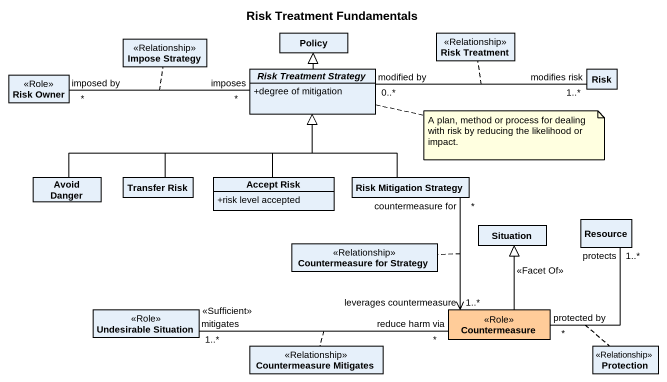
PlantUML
@startuml
title Risk Treatment Fundamentals
hide circle
hide empty members
skinparam classAttributeIconSize 0
class "Impose Strategy" as Impose_Strategy <<Relationship>>
class Policy
class "Risk Treatment" as Risk_Treatment <<Relationship>>
class "Risk Owner" as Risk_Owner <<Role>>
abstract class "Risk Treatment Strategy" as Risk_Treatment_Strategy {
  +degree of mitigation
}
class Risk
class "Avoid Danger" as Avoid_Danger
class "Transfer Risk" as Transfer_Risk
class "Accept Risk" as Accept_Risk {
  +risk level accepted
}
class "Risk Mitigation Strategy" as Risk_Mitigation_Strategy
class Situation
class Resource
class "Countermeasure for Strategy" as Countermeasure_for_Strategy <<Relationship>>
class "Undesirable Situation" as Undesirable_Situation <<Role>>
class Countermeasure <<Role>> #FFCC99
class "Countermeasure Mitigates" as Countermeasure_Mitigates <<Relationship>>
class Protection <<Relationship>>
Risk_Owner "imposed by\n*" -right- "imposes\n*" Risk_Treatment_Strategy
(Risk_Owner, Risk_Treatment_Strategy) .. Impose_Strategy
Risk_Treatment_Strategy -up-|> Policy
Risk_Treatment_Strategy "modified by\n0..*" -right- "modifies risk\n1..*" Risk
(Risk_Treatment_Strategy, Risk) .. Risk_Treatment
Avoid_Danger -right-|> Risk_Treatment_Strategy
Transfer_Risk -up-|> Risk_Treatment_Strategy
Accept_Risk -up-|> Risk_Treatment_Strategy
Risk_Mitigation_Strategy -up-|> Risk_Treatment_Strategy
Risk_Mitigation_Strategy "countermeasure for\n*" --> "leverages countermeasure\n1..*" Countermeasure
(Risk_Mitigation_Strategy, Countermeasure) .. Countermeasure_for_Strategy
Undesirable_Situation "mitigates\n<<Sufficient>>\n1..*" -right- "reduce harm via\n*" Countermeasure
(Undesirable_Situation, Countermeasure) .. Countermeasure_Mitigates
Countermeasure -up-|> Situation : <<Facet Of>>
Countermeasure "protected by\n*" -up- "protects\n1..*" Resource
(Countermeasure, Resource) .. Protection
note right of Risk_Treatment_Strategy : A plan, method or process for dealing with risk by reducing the likelihood or impact.
@enduml
